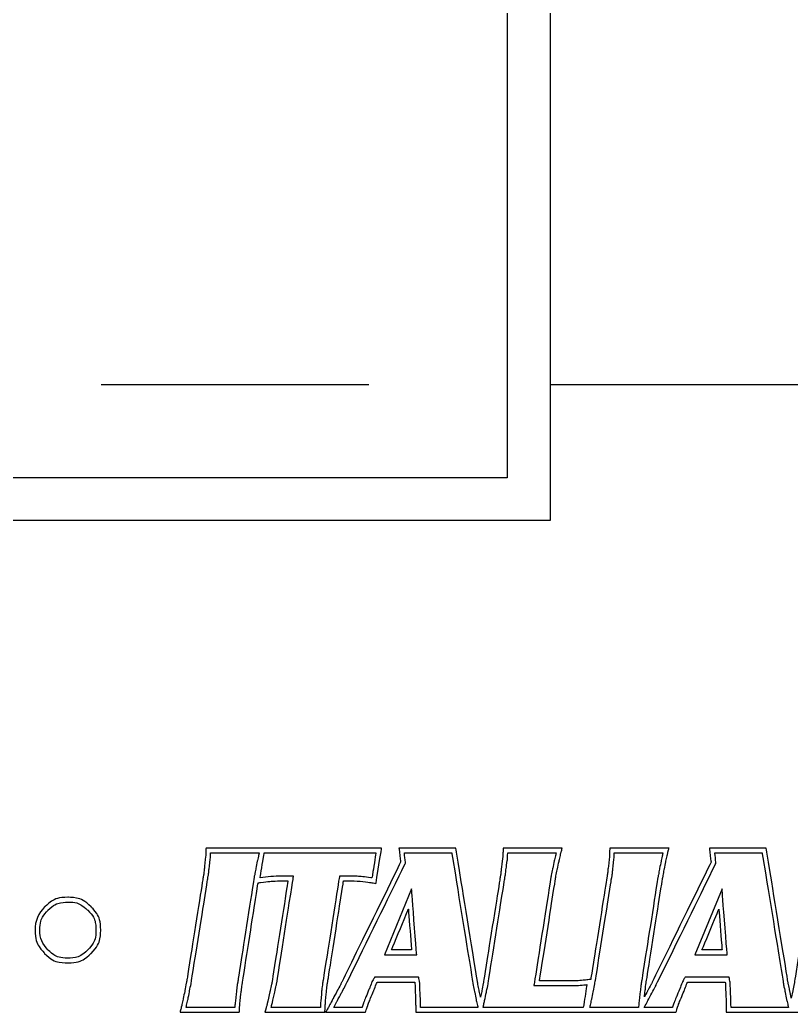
# Model space of a CAD drawing. Header units: metres. Extents: x 5805.4 to 5902.4, y 1788.4 to 1816.4.
# Drawn here: x 5849.1937 to 5849.4816, y 1790.971 to 1791.3416 of the extents above; entities that cross this region are included whole.
import ezdxf

# ---------------------------------------------------------------- set-up
doc = ezdxf.new("R2010")
doc.units = ezdxf.units.M
doc.header["$LTSCALE"] = 0.02
doc.linetypes.add('HIDDEN', pattern=[0.375, 0.25, -0.125])

# ---------------------------------------------------------------- blocks, each defined once
blk = doc.blocks.new('menu_text')
for points, knots in [([(14.789, 5.185), (14.789, 5.185), (14.865, 5.185), (14.865, 5.185), (14.865, 5.185), (14.865, 5.185), (16.575, 5.185), (16.575, 5.185), (16.575, 5.185), (16.575, 5.185), (16.491, 4.666), (16.491, 4.666), (16.491, 4.666), (16.491, 4.666), (16.407, 4.679), (16.407, 4.679), (16.407, 4.679), (16.295, 4.695), (16.197, 4.702), (16.112, 4.702), (16.112, 4.702), (16.112, 4.702), (16.015, 4.702), (16.015, 4.702), (16.015, 4.702), (16.015, 4.702), (15.781, 3.208), (15.781, 3.208), (15.781, 3.208), (15.781, 3.208), (15.777, 3.191), (15.777, 3.191), (15.777, 3.191), (15.777, 3.191), (15.764, 3.087), (15.764, 3.087), (15.764, 3.087), (15.764, 3.087), (15.747, 2.88), (15.747, 2.88), (15.747, 2.88), (15.747, 2.88), (15.744, 2.833), (15.744, 2.833), (15.744, 2.833), (15.744, 2.833), (15.74, 2.772), (15.74, 2.772), (15.74, 2.772), (15.74, 2.772), (14.859, 2.772), (14.859, 2.772), (14.859, 2.772), (14.859, 2.772), (14.876, 2.833), (14.876, 2.833), (14.876, 2.833), (14.876, 2.833), (14.889, 2.88), (14.889, 2.88), (14.889, 2.88), (14.889, 2.88), (14.936, 3.087), (14.936, 3.087), (14.936, 3.087), (14.936, 3.087), (14.96, 3.191), (14.96, 3.191), (14.96, 3.191), (14.96, 3.191), (14.963, 3.208), (14.963, 3.208), (14.963, 3.208), (14.963, 3.208), (15.198, 4.702), (15.198, 4.702), (15.198, 4.702), (15.198, 4.702), (15.1, 4.702), (15.1, 4.702), (15.1, 4.702), (15.015, 4.702), (14.914, 4.695), (14.796, 4.679), (14.796, 4.679), (14.796, 4.679), (14.759, 4.674), (14.759, 4.674), (14.759, 4.674), (14.759, 4.674), (14.53, 3.208), (14.53, 3.208), (14.53, 3.208), (14.53, 3.208), (14.523, 3.178), (14.523, 3.178), (14.523, 3.178), (14.523, 3.178), (14.513, 3.087), (14.513, 3.087), (14.513, 3.087), (14.513, 3.087), (14.49, 2.883), (14.49, 2.883), (14.49, 2.883), (14.49, 2.883), (14.486, 2.829), (14.486, 2.829), (14.486, 2.829), (14.486, 2.829), (14.483, 2.772), (14.483, 2.772), (14.483, 2.772), (14.483, 2.772), (13.612, 2.772), (13.612, 2.772), (13.612, 2.772), (13.612, 2.772), (13.628, 2.833), (13.628, 2.833), (13.628, 2.833), (13.628, 2.833), (13.639, 2.883), (13.639, 2.883), (13.639, 2.883), (13.639, 2.883), (13.659, 2.97), (13.659, 2.97), (13.659, 2.97), (13.659, 2.97), (13.682, 3.087), (13.682, 3.087), (13.682, 3.087), (13.682, 3.087), (13.706, 3.208), (13.706, 3.208), (13.706, 3.208), (13.706, 3.208), (13.712, 3.245), (13.712, 3.245), (13.712, 3.245), (13.712, 3.245), (13.95, 4.749), (13.95, 4.749), (13.95, 4.749), (13.95, 4.749), (13.96, 4.8), (13.96, 4.8), (13.96, 4.8), (13.96, 4.8), (13.967, 4.87), (13.967, 4.87), (13.967, 4.87), (13.967, 4.87), (13.99, 5.074), (13.99, 5.074), (13.99, 5.074), (13.99, 5.074), (13.99, 5.128), (13.99, 5.128), (13.99, 5.128), (13.99, 5.128), (13.994, 5.185), (13.994, 5.185), (13.994, 5.185), (13.994, 5.185), (14.789, 5.185), (14.789, 5.185)], [0, 0, 0, 0, 0.02381, 0.02381, 0.02381, 0.035714, 0.047619, 0.047619, 0.047619, 0.059524, 0.071429, 0.071429, 0.071429, 0.083333, 0.095238, 0.095238, 0.095238, 0.107143, 0.119048, 0.119048, 0.119048, 0.130952, 0.142857, 0.142857, 0.142857, 0.154762, 0.166667, 0.166667, 0.166667, 0.178571, 0.190476, 0.190476, 0.190476, 0.202381, 0.214286, 0.214286, 0.214286, 0.22619, 0.238095, 0.238095, 0.238095, 0.25, 0.261905, 0.261905, 0.261905, 0.27381, 0.285714, 0.285714, 0.285714, 0.297619, 0.309524, 0.309524, 0.309524, 0.321429, 0.333333, 0.333333, 0.333333, 0.345238, 0.357143, 0.357143, 0.357143, 0.369048, 0.380952, 0.380952, 0.380952, 0.392857, 0.404762, 0.404762, 0.404762, 0.416667, 0.428571, 0.428571, 0.428571, 0.440476, 0.452381, 0.452381, 0.452381, 0.464286, 0.47619, 0.47619, 0.47619, 0.488095, 0.5, 0.5, 0.5, 0.511905, 0.52381, 0.52381, 0.52381, 0.535714, 0.547619, 0.547619, 0.547619, 0.559524, 0.571429, 0.571429, 0.571429, 0.583333, 0.595238, 0.595238, 0.595238, 0.607143, 0.619048, 0.619048, 0.619048, 0.630952, 0.642857, 0.642857, 0.642857, 0.654762, 0.666667, 0.666667, 0.666667, 0.678571, 0.690476, 0.690476, 0.690476, 0.702381, 0.714286, 0.714286, 0.714286, 0.72619, 0.738095, 0.738095, 0.738095, 0.75, 0.761905, 0.761905, 0.761905, 0.77381, 0.785714, 0.785714, 0.785714, 0.797619, 0.809524, 0.809524, 0.809524, 0.821429, 0.833333, 0.833333, 0.833333, 0.845238, 0.857143, 0.857143, 0.857143, 0.869048, 0.880952, 0.880952, 0.880952, 0.892857, 0.904762, 0.904762, 0.904762, 0.916667, 0.928571, 0.928571, 0.928571, 0.940476, 0.952381, 0.952381, 0.952381, 0.964286, 0.97619, 0.97619, 0.97619, 0.988095, 1, 1, 1, 1]), ([(22.594, 2.977), (22.594, 2.977), (22.62, 3.087), (22.62, 3.087), (22.62, 3.087), (22.62, 3.087), (22.641, 3.198), (22.641, 3.198), (22.641, 3.198), (22.641, 3.198), (22.641, 3.208), (22.641, 3.208), (22.641, 3.208), (22.641, 3.208), (22.882, 4.749), (22.882, 4.749), (22.882, 4.749), (22.882, 4.749), (22.889, 4.79), (22.889, 4.79), (22.889, 4.79), (22.889, 4.79), (22.899, 4.87), (22.899, 4.87), (22.899, 4.87), (22.899, 4.87), (22.919, 5.074), (22.919, 5.074), (22.919, 5.074), (22.919, 5.074), (22.922, 5.128), (22.922, 5.128), (22.922, 5.128), (22.922, 5.128), (22.922, 5.185), (22.922, 5.185), (22.922, 5.185), (22.922, 5.185), (23.592, 5.185), (23.592, 5.185), (23.592, 5.185), (23.592, 5.185), (24.182, 3.939), (24.182, 3.939), (24.182, 3.939), (24.182, 3.939), (24.313, 4.753), (24.313, 4.753), (24.313, 4.753), (24.313, 4.753), (24.316, 4.783), (24.316, 4.783), (24.316, 4.783), (24.316, 4.783), (24.326, 4.873), (24.326, 4.873), (24.326, 4.873), (24.326, 4.873), (24.346, 5.078), (24.346, 5.078), (24.346, 5.078), (24.346, 5.078), (24.346, 5.128), (24.346, 5.128), (24.346, 5.128), (24.346, 5.128), (24.35, 5.185), (24.35, 5.185), (24.35, 5.185), (24.35, 5.185), (24.889, 5.185), (24.889, 5.185), (24.889, 5.185), (24.889, 5.185), (24.876, 5.125), (24.876, 5.125), (24.876, 5.125), (24.876, 5.125), (24.866, 5.074), (24.866, 5.074), (24.866, 5.074), (24.866, 5.074), (24.846, 4.997), (24.846, 4.997), (24.846, 4.997), (24.846, 4.997), (24.822, 4.87), (24.822, 4.87), (24.822, 4.87), (24.822, 4.87), (24.799, 4.756), (24.799, 4.756), (24.799, 4.756), (24.799, 4.756), (24.554, 3.208), (24.554, 3.208), (24.554, 3.208), (24.554, 3.208), (24.544, 3.158), (24.544, 3.158), (24.544, 3.158), (24.544, 3.158), (24.537, 3.087), (24.537, 3.087), (24.537, 3.087), (24.537, 3.087), (24.514, 2.88), (24.514, 2.88), (24.514, 2.88), (24.514, 2.88), (24.514, 2.829), (24.514, 2.829), (24.514, 2.829), (24.514, 2.829), (24.507, 2.772), (24.507, 2.772), (24.507, 2.772), (24.507, 2.772), (23.842, 2.772), (23.842, 2.772), (23.842, 2.772), (23.842, 2.772), (23.245, 4.019), (23.245, 4.019), (23.245, 4.019), (23.245, 4.019), (23.113, 3.205), (23.113, 3.205), (23.113, 3.205), (23.113, 3.205), (23.113, 3.185), (23.113, 3.185), (23.113, 3.185), (23.113, 3.185), (23.113, 3.084), (23.113, 3.084), (23.113, 3.084), (23.113, 3.084), (23.083, 2.88), (23.083, 2.88), (23.083, 2.88), (23.083, 2.88), (23.083, 2.829), (23.083, 2.829), (23.083, 2.829), (23.083, 2.829), (23.08, 2.772), (23.08, 2.772), (23.08, 2.772), (23.08, 2.772), (22.643, 2.772), (22.643, 2.772), (22.643, 2.772), (22.643, 2.772), (22.54, 2.772), (22.54, 2.772), (22.54, 2.772), (22.54, 2.772), (21.641, 2.772), (21.641, 2.772), (21.641, 2.772), (21.641, 2.772), (21.641, 2.834), (21.641, 2.834), (21.641, 2.834), (21.641, 2.834), (21.638, 2.885), (21.638, 2.885), (21.638, 2.885), (21.638, 2.885), (21.638, 2.966), (21.638, 2.966), (21.638, 2.966), (21.638, 2.966), (21.631, 3.093), (21.631, 3.093), (21.631, 3.093), (21.631, 3.093), (21.628, 3.198), (21.628, 3.198), (21.628, 3.198), (21.628, 3.198), (21.625, 3.215), (21.625, 3.215), (21.625, 3.215), (21.625, 3.215), (21.075, 3.215), (21.075, 3.215), (21.075, 3.215), (21.075, 3.215), (21.058, 3.185), (21.058, 3.185), (21.058, 3.185), (21.058, 3.185), (21.022, 3.087), (21.022, 3.087), (21.022, 3.087), (21.022, 3.087), (20.971, 2.967), (20.971, 2.967), (20.971, 2.967), (20.971, 2.967), (20.938, 2.883), (20.938, 2.883), (20.938, 2.883), (20.938, 2.883), (20.921, 2.833), (20.921, 2.833), (20.921, 2.833), (20.921, 2.833), (20.901, 2.772), (20.901, 2.772), (20.901, 2.772), (20.901, 2.772), (20.417, 2.772), (20.417, 2.772), (20.417, 2.772), (20.417, 2.772), (20.315, 2.772), (20.315, 2.772), (20.315, 2.772), (20.315, 2.772), (19.599, 2.772), (19.599, 2.772), (19.599, 2.772), (19.599, 2.772), (19.546, 2.772), (19.546, 2.772), (19.546, 2.772), (19.546, 2.772), (18.08, 2.772), (18.08, 2.772), (18.08, 2.772), (18.08, 2.772), (17.977, 2.772), (17.977, 2.772), (17.977, 2.772), (17.977, 2.772), (17.078, 2.772), (17.078, 2.772), (17.078, 2.772), (17.078, 2.772), (17.078, 2.834), (17.078, 2.834), (17.078, 2.834), (17.078, 2.834), (17.075, 2.885), (17.075, 2.885), (17.075, 2.885), (17.075, 2.885), (17.075, 2.966), (17.075, 2.966), (17.075, 2.966), (17.075, 2.966), (17.068, 3.093), (17.068, 3.093), (17.068, 3.093), (17.068, 3.093), (17.065, 3.198), (17.065, 3.198), (17.065, 3.198), (17.065, 3.198), (17.061, 3.215), (17.061, 3.215), (17.061, 3.215), (17.061, 3.215), (16.512, 3.215), (16.512, 3.215), (16.512, 3.215), (16.512, 3.215), (16.495, 3.185), (16.495, 3.185), (16.495, 3.185), (16.495, 3.185), (16.458, 3.087), (16.458, 3.087), (16.458, 3.087), (16.458, 3.087), (16.408, 2.967), (16.408, 2.967), (16.408, 2.967), (16.408, 2.967), (16.375, 2.883), (16.375, 2.883), (16.375, 2.883), (16.375, 2.883), (16.358, 2.833), (16.358, 2.833), (16.358, 2.833), (16.358, 2.833), (16.338, 2.772), (16.338, 2.772), (16.338, 2.772), (16.338, 2.772), (15.751, 2.772), (15.751, 2.772), (15.751, 2.772), (15.751, 2.772), (15.785, 2.829), (15.785, 2.829), (15.785, 2.829), (15.785, 2.829), (15.812, 2.88), (15.812, 2.88), (15.812, 2.88), (15.812, 2.88), (15.859, 2.967), (15.859, 2.967), (15.859, 2.967), (15.859, 2.967), (15.922, 3.087), (15.922, 3.087), (15.922, 3.087), (15.922, 3.087), (15.973, 3.181), (15.973, 3.181), (15.973, 3.181), (15.973, 3.181), (15.986, 3.208), (15.986, 3.208), (15.986, 3.208), (15.986, 3.208), (16.854, 4.977), (16.854, 4.977), (16.854, 4.977), (16.854, 4.977), (16.83, 5.185), (16.83, 5.185), (16.83, 5.185), (16.83, 5.185), (17.665, 5.185), (17.665, 5.185), (17.665, 5.185), (17.665, 5.185), (17.986, 3.208), (17.986, 3.208), (17.986, 3.208), (17.986, 3.208), (17.99, 3.181), (17.99, 3.181), (17.99, 3.181), (17.99, 3.181), (18.01, 3.087), (18.01, 3.087), (18.01, 3.087), (18.01, 3.087), (18.028, 2.994), (18.028, 2.994), (18.028, 2.994), (18.028, 2.994), (18.048, 3.084), (18.048, 3.084), (18.048, 3.084), (18.048, 3.084), (18.071, 3.205), (18.071, 3.205), (18.071, 3.205), (18.071, 3.205), (18.316, 4.749), (18.316, 4.749), (18.316, 4.749), (18.316, 4.749), (18.326, 4.803), (18.326, 4.803), (18.326, 4.803), (18.326, 4.803), (18.332, 4.87), (18.332, 4.87), (18.332, 4.87), (18.337, 4.906), (18.342, 4.944), (18.347, 4.984), (18.347, 4.984), (18.353, 5.024), (18.356, 5.055), (18.356, 5.078), (18.356, 5.078), (18.356, 5.078), (18.359, 5.128), (18.359, 5.128), (18.359, 5.128), (18.359, 5.128), (18.362, 5.185), (18.362, 5.185), (18.362, 5.185), (18.362, 5.185), (19.23, 5.185), (19.23, 5.185), (19.23, 5.185), (19.23, 5.185), (19.213, 5.125), (19.213, 5.125), (19.213, 5.125), (19.213, 5.125), (19.203, 5.078), (19.203, 5.078), (19.203, 5.078), (19.203, 5.078), (19.183, 4.994), (19.183, 4.994), (19.183, 4.994), (19.183, 4.994), (19.157, 4.87), (19.157, 4.87), (19.157, 4.87), (19.157, 4.87), (19.136, 4.769), (19.136, 4.769), (19.136, 4.769), (19.136, 4.769), (19.133, 4.749), (19.133, 4.749), (19.133, 4.749), (19.133, 4.749), (18.895, 3.235), (18.895, 3.235), (18.895, 3.235), (18.895, 3.235), (19.147, 3.235), (19.147, 3.235), (19.147, 3.235), (19.147, 3.235), (19.458, 3.235), (19.458, 3.235), (19.458, 3.235), (19.458, 3.235), (19.569, 3.244), (19.569, 3.244), (19.569, 3.244), (19.569, 3.244), (19.648, 3.255), (19.648, 3.255), (19.648, 3.255), (19.648, 3.255), (19.885, 4.749), (19.885, 4.749), (19.885, 4.749), (19.885, 4.749), (19.895, 4.8), (19.895, 4.8), (19.895, 4.8), (19.895, 4.8), (19.901, 4.87), (19.901, 4.87), (19.901, 4.87), (19.901, 4.87), (19.925, 5.074), (19.925, 5.074), (19.925, 5.074), (19.925, 5.074), (19.925, 5.128), (19.925, 5.128), (19.925, 5.128), (19.925, 5.128), (19.928, 5.185), (19.928, 5.185), (19.928, 5.185), (19.928, 5.185), (20.799, 5.185), (20.799, 5.185), (20.799, 5.185), (20.799, 5.185), (20.783, 5.128), (20.783, 5.128), (20.783, 5.128), (20.783, 5.128), (20.773, 5.074), (20.773, 5.074), (20.773, 5.074), (20.773, 5.074), (20.752, 4.987), (20.752, 4.987), (20.752, 4.987), (20.752, 4.987), (20.729, 4.87), (20.729, 4.87), (20.729, 4.87), (20.729, 4.87), (20.712, 4.776), (20.712, 4.776), (20.712, 4.776), (20.712, 4.776), (20.706, 4.749), (20.706, 4.749), (20.706, 4.749), (20.706, 4.749), (20.464, 3.208), (20.464, 3.208), (20.464, 3.208), (20.464, 3.208), (20.458, 3.178), (20.458, 3.178), (20.458, 3.178), (20.458, 3.178), (20.448, 3.087), (20.448, 3.087), (20.448, 3.087), (20.448, 3.087), (20.437, 2.996), (20.437, 2.996), (20.437, 2.996), (20.437, 2.996), (20.485, 3.087), (20.485, 3.087), (20.485, 3.087), (20.485, 3.087), (20.536, 3.181), (20.536, 3.181), (20.536, 3.181), (20.536, 3.181), (20.549, 3.208), (20.549, 3.208), (20.549, 3.208), (20.549, 3.208), (21.417, 4.977), (21.417, 4.977), (21.417, 4.977), (21.417, 4.977), (21.393, 5.185), (21.393, 5.185), (21.393, 5.185), (21.393, 5.185), (22.228, 5.185), (22.228, 5.185), (22.228, 5.185), (22.228, 5.185), (22.549, 3.208), (22.549, 3.208), (22.549, 3.208), (22.549, 3.208), (22.553, 3.181), (22.553, 3.181), (22.553, 3.181), (22.553, 3.181), (22.573, 3.087), (22.573, 3.087), (22.573, 3.087), (22.573, 3.087), (22.594, 2.977), (22.594, 2.977)], [0, 0, 0, 0, 0.007407, 0.007407, 0.007407, 0.011111, 0.014815, 0.014815, 0.014815, 0.018519, 0.022222, 0.022222, 0.022222, 0.025926, 0.02963, 0.02963, 0.02963, 0.033333, 0.037037, 0.037037, 0.037037, 0.040741, 0.044444, 0.044444, 0.044444, 0.048148, 0.051852, 0.051852, 0.051852, 0.055556, 0.059259, 0.059259, 0.059259, 0.062963, 0.066667, 0.066667, 0.066667, 0.07037, 0.074074, 0.074074, 0.074074, 0.077778, 0.081481, 0.081481, 0.081481, 0.085185, 0.088889, 0.088889, 0.088889, 0.092593, 0.096296, 0.096296, 0.096296, 0.1, 0.103704, 0.103704, 0.103704, 0.107407, 0.111111, 0.111111, 0.111111, 0.114815, 0.118519, 0.118519, 0.118519, 0.122222, 0.125926, 0.125926, 0.125926, 0.12963, 0.133333, 0.133333, 0.133333, 0.137037, 0.140741, 0.140741, 0.140741, 0.144444, 0.148148, 0.148148, 0.148148, 0.151852, 0.155556, 0.155556, 0.155556, 0.159259, 0.162963, 0.162963, 0.162963, 0.166667, 0.17037, 0.17037, 0.17037, 0.174074, 0.177778, 0.177778, 0.177778, 0.181481, 0.185185, 0.185185, 0.185185, 0.188889, 0.192593, 0.192593, 0.192593, 0.196296, 0.2, 0.2, 0.2, 0.203704, 0.207407, 0.207407, 0.207407, 0.211111, 0.214815, 0.214815, 0.214815, 0.218519, 0.222222, 0.222222, 0.222222, 0.225926, 0.22963, 0.22963, 0.22963, 0.233333, 0.237037, 0.237037, 0.237037, 0.240741, 0.244444, 0.244444, 0.244444, 0.248148, 0.251852, 0.251852, 0.251852, 0.255556, 0.259259, 0.259259, 0.259259, 0.262963, 0.266667, 0.266667, 0.266667, 0.27037, 0.274074, 0.274074, 0.274074, 0.277778, 0.281481, 0.281481, 0.281481, 0.285185, 0.288889, 0.288889, 0.288889, 0.292593, 0.296296, 0.296296, 0.296296, 0.3, 0.303704, 0.303704, 0.303704, 0.307407, 0.311111, 0.311111, 0.311111, 0.314815, 0.318519, 0.318519, 0.318519, 0.322222, 0.325926, 0.325926, 0.325926, 0.32963, 0.333333, 0.333333, 0.333333, 0.337037, 0.340741, 0.340741, 0.340741, 0.344444, 0.348148, 0.348148, 0.348148, 0.351852, 0.355556, 0.355556, 0.355556, 0.359259, 0.362963, 0.362963, 0.362963, 0.366667, 0.37037, 0.37037, 0.37037, 0.374074, 0.377778, 0.377778, 0.377778, 0.381481, 0.385185, 0.385185, 0.385185, 0.388889, 0.392593, 0.392593, 0.392593, 0.396296, 0.4, 0.4, 0.4, 0.403704, 0.407407, 0.407407, 0.407407, 0.411111, 0.414815, 0.414815, 0.414815, 0.418519, 0.422222, 0.422222, 0.422222, 0.425926, 0.42963, 0.42963, 0.42963, 0.433333, 0.437037, 0.437037, 0.437037, 0.440741, 0.444444, 0.444444, 0.444444, 0.448148, 0.451852, 0.451852, 0.451852, 0.455556, 0.459259, 0.459259, 0.459259, 0.462963, 0.466667, 0.466667, 0.466667, 0.47037, 0.474074, 0.474074, 0.474074, 0.477778, 0.481481, 0.481481, 0.481481, 0.485185, 0.488889, 0.488889, 0.488889, 0.492593, 0.496296, 0.496296, 0.496296, 0.5, 0.503704, 0.503704, 0.503704, 0.507407, 0.511111, 0.511111, 0.511111, 0.514815, 0.518519, 0.518519, 0.518519, 0.522222, 0.525926, 0.525926, 0.525926, 0.52963, 0.533333, 0.533333, 0.533333, 0.537037, 0.540741, 0.540741, 0.540741, 0.544444, 0.548148, 0.548148, 0.548148, 0.551852, 0.555556, 0.555556, 0.555556, 0.559259, 0.562963, 0.562963, 0.562963, 0.566667, 0.57037, 0.57037, 0.57037, 0.574074, 0.577778, 0.577778, 0.577778, 0.581481, 0.585185, 0.585185, 0.585185, 0.588889, 0.592593, 0.592593, 0.592593, 0.596296, 0.6, 0.6, 0.6, 0.603704, 0.607407, 0.607407, 0.607407, 0.611111, 0.614815, 0.614815, 0.614815, 0.618519, 0.622222, 0.622222, 0.622222, 0.625926, 0.62963, 0.62963, 0.62963, 0.633333, 0.637037, 0.637037, 0.637037, 0.640741, 0.644444, 0.644444, 0.644444, 0.648148, 0.651852, 0.651852, 0.651852, 0.655556, 0.659259, 0.659259, 0.659259, 0.662963, 0.666667, 0.666667, 0.666667, 0.67037, 0.674074, 0.674074, 0.674074, 0.677778, 0.681481, 0.681481, 0.681481, 0.685185, 0.688889, 0.688889, 0.688889, 0.692593, 0.696296, 0.696296, 0.696296, 0.7, 0.703704, 0.703704, 0.703704, 0.707407, 0.711111, 0.711111, 0.711111, 0.714815, 0.718519, 0.718519, 0.718519, 0.722222, 0.725926, 0.725926, 0.725926, 0.72963, 0.733333, 0.733333, 0.733333, 0.737037, 0.740741, 0.740741, 0.740741, 0.744444, 0.748148, 0.748148, 0.748148, 0.751852, 0.755556, 0.755556, 0.755556, 0.759259, 0.762963, 0.762963, 0.762963, 0.766667, 0.77037, 0.77037, 0.77037, 0.774074, 0.777778, 0.777778, 0.777778, 0.781481, 0.785185, 0.785185, 0.785185, 0.788889, 0.792593, 0.792593, 0.792593, 0.796296, 0.8, 0.8, 0.8, 0.803704, 0.807407, 0.807407, 0.807407, 0.811111, 0.814815, 0.814815, 0.814815, 0.818519, 0.822222, 0.822222, 0.822222, 0.825926, 0.82963, 0.82963, 0.82963, 0.833333, 0.837037, 0.837037, 0.837037, 0.840741, 0.844444, 0.844444, 0.844444, 0.848148, 0.851852, 0.851852, 0.851852, 0.855556, 0.859259, 0.859259, 0.859259, 0.862963, 0.866667, 0.866667, 0.866667, 0.87037, 0.874074, 0.874074, 0.874074, 0.877778, 0.881481, 0.881481, 0.881481, 0.885185, 0.888889, 0.888889, 0.888889, 0.892593, 0.896296, 0.896296, 0.896296, 0.9, 0.903704, 0.903704, 0.903704, 0.907407, 0.911111, 0.911111, 0.911111, 0.914815, 0.918519, 0.918519, 0.918519, 0.922222, 0.925926, 0.925926, 0.925926, 0.92963, 0.933333, 0.933333, 0.933333, 0.937037, 0.940741, 0.940741, 0.940741, 0.944444, 0.948148, 0.948148, 0.948148, 0.951852, 0.955556, 0.955556, 0.955556, 0.959259, 0.962963, 0.962963, 0.962963, 0.966667, 0.97037, 0.97037, 0.97037, 0.974074, 0.977778, 0.977778, 0.977778, 0.981481, 0.985185, 0.985185, 0.985185, 0.988889, 0.992593, 0.992593, 0.992593, 0.996296, 1, 1, 1, 1]), ([(11.481, 3.979), (11.481, 4.113), (11.528, 4.227), (11.622, 4.32), (11.622, 4.32), (11.715, 4.414), (11.829, 4.461), (11.963, 4.461), (11.963, 4.461), (12.097, 4.461), (12.211, 4.414), (12.305, 4.32), (12.305, 4.32), (12.399, 4.227), (12.446, 4.113), (12.446, 3.979), (12.446, 3.979), (12.446, 3.845), (12.399, 3.731), (12.305, 3.637), (12.305, 3.637), (12.211, 3.543), (12.097, 3.496), (11.963, 3.496), (11.963, 3.496), (11.829, 3.496), (11.715, 3.543), (11.622, 3.637), (11.622, 3.637), (11.528, 3.731), (11.481, 3.845), (11.481, 3.979)], [0, 0, 0, 0, 0.125, 0.125, 0.125, 0.1875, 0.25, 0.25, 0.25, 0.3125, 0.375, 0.375, 0.375, 0.4375, 0.5, 0.5, 0.5, 0.5625, 0.625, 0.625, 0.625, 0.6875, 0.75, 0.75, 0.75, 0.8125, 0.875, 0.875, 0.875, 0.9375, 1, 1, 1, 1]), ([(16.72, 3.687), (16.72, 3.687), (17.015, 3.687), (17.015, 3.687), (17.015, 3.687), (17.015, 3.687), (16.968, 4.287), (16.968, 4.287), (16.968, 4.287), (16.968, 4.287), (16.72, 3.687), (16.72, 3.687)], [0, 0, 0, 0, 0.333333, 0.333333, 0.333333, 0.5, 0.666667, 0.666667, 0.666667, 0.833333, 1, 1, 1, 1]), ([(21.283, 3.687), (21.283, 3.687), (21.578, 3.687), (21.578, 3.687), (21.578, 3.687), (21.578, 3.687), (21.531, 4.287), (21.531, 4.287), (21.531, 4.287), (21.531, 4.287), (21.283, 3.687), (21.283, 3.687)], [0, 0, 0, 0, 0.333333, 0.333333, 0.333333, 0.5, 0.666667, 0.666667, 0.666667, 0.833333, 1, 1, 1, 1])]:
    blk.add_open_spline(points, degree=3, knots=knots)
at = {"color": 8}
for points, knots in [([(13.702, 2.843), (13.702, 2.843), (14.417, 2.843), (14.417, 2.843), (14.417, 2.843), (14.417, 2.843), (14.42, 2.89), (14.42, 2.89), (14.42, 2.89), (14.42, 2.89), (14.443, 3.095), (14.443, 3.095), (14.443, 3.095), (14.443, 3.095), (14.454, 3.189), (14.454, 3.189), (14.454, 3.189), (14.454, 3.189), (14.461, 3.22), (14.461, 3.22), (14.461, 3.22), (14.461, 3.22), (14.702, 4.763), (14.702, 4.763), (14.702, 4.763), (14.702, 4.763), (14.709, 4.79), (14.709, 4.79), (14.709, 4.79), (14.709, 4.79), (14.726, 4.883), (14.726, 4.883), (14.726, 4.883), (14.726, 4.883), (14.749, 5.002), (14.749, 5.002), (14.749, 5.002), (14.749, 5.002), (14.769, 5.088), (14.769, 5.088), (14.769, 5.088), (14.769, 5.088), (14.774, 5.115), (14.774, 5.115), (14.774, 5.115), (14.774, 5.115), (14.061, 5.115), (14.061, 5.115), (14.061, 5.115), (14.061, 5.115), (14.061, 5.07), (14.061, 5.07), (14.061, 5.07), (14.061, 5.07), (14.037, 4.863), (14.037, 4.863), (14.037, 4.863), (14.037, 4.863), (14.03, 4.789), (14.03, 4.789), (14.03, 4.789), (14.03, 4.789), (14.019, 4.738), (14.019, 4.738), (14.019, 4.738), (14.019, 4.738), (13.781, 3.233), (13.781, 3.233), (13.781, 3.233), (13.781, 3.233), (13.774, 3.195), (13.774, 3.195), (13.774, 3.195), (13.774, 3.195), (13.751, 3.074), (13.751, 3.074), (13.751, 3.074), (13.751, 3.074), (13.727, 2.955), (13.727, 2.955), (13.727, 2.955), (13.727, 2.955), (13.707, 2.869), (13.707, 2.869), (13.707, 2.869), (13.707, 2.869), (13.702, 2.843), (13.702, 2.843)], [0, 0, 0, 0, 0.045455, 0.045455, 0.045455, 0.068182, 0.090909, 0.090909, 0.090909, 0.113636, 0.136364, 0.136364, 0.136364, 0.159091, 0.181818, 0.181818, 0.181818, 0.204545, 0.227273, 0.227273, 0.227273, 0.25, 0.272727, 0.272727, 0.272727, 0.295455, 0.318182, 0.318182, 0.318182, 0.340909, 0.363636, 0.363636, 0.363636, 0.386364, 0.409091, 0.409091, 0.409091, 0.431818, 0.454545, 0.454545, 0.454545, 0.477273, 0.5, 0.5, 0.5, 0.522727, 0.545455, 0.545455, 0.545455, 0.568182, 0.590909, 0.590909, 0.590909, 0.613636, 0.636364, 0.636364, 0.636364, 0.659091, 0.681818, 0.681818, 0.681818, 0.704545, 0.727273, 0.727273, 0.727273, 0.75, 0.772727, 0.772727, 0.772727, 0.795455, 0.818182, 0.818182, 0.818182, 0.840909, 0.863636, 0.863636, 0.863636, 0.886364, 0.909091, 0.909091, 0.909091, 0.931818, 0.954545, 0.954545, 0.954545, 0.977273, 1, 1, 1, 1]), ([(14.79, 4.749), (14.892, 4.762), (14.997, 4.773), (15.1, 4.773), (15.1, 4.773), (15.1, 4.773), (15.28, 4.773), (15.28, 4.773), (15.28, 4.773), (15.28, 4.773), (15.032, 3.195), (15.032, 3.195), (15.032, 3.195), (15.032, 3.195), (15.028, 3.176), (15.028, 3.176), (15.028, 3.176), (15.028, 3.176), (14.957, 2.861), (14.957, 2.861), (14.957, 2.861), (14.957, 2.861), (14.952, 2.843), (14.952, 2.843), (14.952, 2.843), (14.952, 2.843), (15.674, 2.843), (15.674, 2.843), (15.674, 2.843), (15.674, 2.843), (15.677, 2.885), (15.677, 2.885), (15.677, 2.885), (15.677, 2.885), (15.694, 3.096), (15.694, 3.096), (15.694, 3.096), (15.694, 3.096), (15.708, 3.204), (15.708, 3.204), (15.708, 3.204), (15.708, 3.204), (15.711, 3.22), (15.711, 3.22), (15.711, 3.22), (15.711, 3.22), (15.955, 4.773), (15.955, 4.773), (15.955, 4.773), (15.955, 4.773), (16.112, 4.773), (16.112, 4.773), (16.112, 4.773), (16.214, 4.773), (16.317, 4.762), (16.418, 4.748), (16.418, 4.748), (16.418, 4.748), (16.433, 4.746), (16.433, 4.746), (16.433, 4.746), (16.433, 4.746), (16.492, 5.115), (16.492, 5.115), (16.492, 5.115), (16.492, 5.115), (14.849, 5.115), (14.849, 5.115), (14.849, 5.115), (14.849, 5.115), (14.79, 4.749), (14.79, 4.749)], [0, 0, 0, 0, 0.055556, 0.055556, 0.055556, 0.083333, 0.111111, 0.111111, 0.111111, 0.138889, 0.166667, 0.166667, 0.166667, 0.194444, 0.222222, 0.222222, 0.222222, 0.25, 0.277778, 0.277778, 0.277778, 0.305556, 0.333333, 0.333333, 0.333333, 0.361111, 0.388889, 0.388889, 0.388889, 0.416667, 0.444444, 0.444444, 0.444444, 0.472222, 0.5, 0.5, 0.5, 0.527778, 0.555556, 0.555556, 0.555556, 0.583333, 0.611111, 0.611111, 0.611111, 0.638889, 0.666667, 0.666667, 0.666667, 0.694444, 0.722222, 0.722222, 0.722222, 0.75, 0.777778, 0.777778, 0.777778, 0.805556, 0.833333, 0.833333, 0.833333, 0.861111, 0.888889, 0.888889, 0.888889, 0.916667, 0.944444, 0.944444, 0.944444, 0.972222, 1, 1, 1, 1]), ([(15.871, 2.843), (15.871, 2.843), (16.287, 2.843), (16.287, 2.843), (16.287, 2.843), (16.287, 2.843), (16.309, 2.908), (16.309, 2.908), (16.309, 2.908), (16.309, 2.908), (16.343, 2.994), (16.343, 2.994), (16.343, 2.994), (16.343, 2.994), (16.393, 3.113), (16.393, 3.113), (16.393, 3.113), (16.393, 3.113), (16.431, 3.214), (16.431, 3.214), (16.431, 3.214), (16.431, 3.214), (16.471, 3.285), (16.471, 3.285), (16.471, 3.285), (16.471, 3.285), (17.119, 3.285), (17.119, 3.285), (17.119, 3.285), (17.119, 3.285), (17.135, 3.206), (17.135, 3.206), (17.135, 3.206), (17.135, 3.206), (17.138, 3.096), (17.138, 3.096), (17.138, 3.096), (17.138, 3.096), (17.145, 2.967), (17.145, 2.967), (17.145, 2.967), (17.145, 2.967), (17.145, 2.888), (17.145, 2.888), (17.145, 2.888), (17.145, 2.888), (17.148, 2.843), (17.148, 2.843), (17.148, 2.843), (17.148, 2.843), (17.991, 2.843), (17.991, 2.843), (17.991, 2.843), (17.991, 2.843), (17.985, 2.867), (17.985, 2.867), (17.985, 2.867), (17.985, 2.867), (17.964, 2.953), (17.964, 2.953), (17.964, 2.953), (17.964, 2.953), (17.941, 3.073), (17.941, 3.073), (17.941, 3.073), (17.941, 3.073), (17.92, 3.17), (17.92, 3.17), (17.92, 3.17), (17.92, 3.17), (17.917, 3.197), (17.917, 3.197), (17.917, 3.197), (17.917, 3.197), (17.605, 5.115), (17.605, 5.115), (17.605, 5.115), (17.605, 5.115), (16.909, 5.115), (16.909, 5.115), (16.909, 5.115), (16.909, 5.115), (16.926, 4.965), (16.926, 4.965), (16.926, 4.965), (16.926, 4.965), (16.049, 3.177), (16.049, 3.177), (16.049, 3.177), (16.049, 3.177), (16.035, 3.149), (16.035, 3.149), (16.035, 3.149), (16.035, 3.149), (15.984, 3.055), (15.984, 3.055), (15.984, 3.055), (15.984, 3.055), (15.92, 2.934), (15.92, 2.934), (15.92, 2.934), (15.92, 2.934), (15.871, 2.843), (15.871, 2.843)], [0, 0, 0, 0, 0.038462, 0.038462, 0.038462, 0.057692, 0.076923, 0.076923, 0.076923, 0.096154, 0.115385, 0.115385, 0.115385, 0.134615, 0.153846, 0.153846, 0.153846, 0.173077, 0.192308, 0.192308, 0.192308, 0.211538, 0.230769, 0.230769, 0.230769, 0.25, 0.269231, 0.269231, 0.269231, 0.288462, 0.307692, 0.307692, 0.307692, 0.326923, 0.346154, 0.346154, 0.346154, 0.365385, 0.384615, 0.384615, 0.384615, 0.403846, 0.423077, 0.423077, 0.423077, 0.442308, 0.461538, 0.461538, 0.461538, 0.480769, 0.5, 0.5, 0.5, 0.519231, 0.538462, 0.538462, 0.538462, 0.557692, 0.576923, 0.576923, 0.576923, 0.596154, 0.615385, 0.615385, 0.615385, 0.634615, 0.653846, 0.653846, 0.653846, 0.673077, 0.692308, 0.692308, 0.692308, 0.711538, 0.730769, 0.730769, 0.730769, 0.75, 0.769231, 0.769231, 0.769231, 0.788462, 0.807692, 0.807692, 0.807692, 0.826923, 0.846154, 0.846154, 0.846154, 0.865385, 0.884615, 0.884615, 0.884615, 0.903846, 0.923077, 0.923077, 0.923077, 0.942308, 0.961538, 0.961538, 0.961538, 0.980769, 1, 1, 1, 1]), ([(18.067, 2.843), (18.067, 2.843), (19.539, 2.843), (19.539, 2.843), (19.539, 2.843), (19.539, 2.843), (19.592, 3.177), (19.592, 3.177), (19.592, 3.177), (19.592, 3.177), (19.575, 3.175), (19.575, 3.175), (19.575, 3.175), (19.575, 3.175), (19.461, 3.165), (19.461, 3.165), (19.461, 3.165), (19.461, 3.165), (18.813, 3.165), (18.813, 3.165), (18.813, 3.165), (18.813, 3.165), (19.064, 4.761), (19.064, 4.761), (19.064, 4.761), (19.064, 4.761), (19.068, 4.783), (19.068, 4.783), (19.068, 4.783), (19.068, 4.783), (19.088, 4.885), (19.088, 4.885), (19.088, 4.885), (19.088, 4.885), (19.115, 5.01), (19.115, 5.01), (19.115, 5.01), (19.115, 5.01), (19.135, 5.093), (19.135, 5.093), (19.135, 5.093), (19.135, 5.093), (19.14, 5.115), (19.14, 5.115), (19.14, 5.115), (19.14, 5.115), (18.429, 5.115), (18.429, 5.115), (18.429, 5.115), (18.429, 5.115), (18.426, 5.077), (18.426, 5.077), (18.426, 5.077), (18.426, 5.042), (18.422, 5.008), (18.417, 4.974), (18.417, 4.974), (18.412, 4.937), (18.407, 4.899), (18.402, 4.863), (18.402, 4.863), (18.402, 4.863), (18.395, 4.793), (18.395, 4.793), (18.395, 4.793), (18.395, 4.793), (18.385, 4.738), (18.385, 4.738), (18.385, 4.738), (18.385, 4.738), (18.14, 3.192), (18.14, 3.192), (18.14, 3.192), (18.14, 3.192), (18.116, 3.069), (18.116, 3.069), (18.116, 3.069), (18.116, 3.069), (18.086, 2.933), (18.086, 2.933), (18.086, 2.933), (18.086, 2.933), (18.072, 2.864), (18.072, 2.864), (18.072, 2.864), (18.072, 2.864), (18.067, 2.843), (18.067, 2.843)], [0, 0, 0, 0, 0.045455, 0.045455, 0.045455, 0.068182, 0.090909, 0.090909, 0.090909, 0.113636, 0.136364, 0.136364, 0.136364, 0.159091, 0.181818, 0.181818, 0.181818, 0.204545, 0.227273, 0.227273, 0.227273, 0.25, 0.272727, 0.272727, 0.272727, 0.295455, 0.318182, 0.318182, 0.318182, 0.340909, 0.363636, 0.363636, 0.363636, 0.386364, 0.409091, 0.409091, 0.409091, 0.431818, 0.454545, 0.454545, 0.454545, 0.477273, 0.5, 0.5, 0.5, 0.522727, 0.545455, 0.545455, 0.545455, 0.568182, 0.590909, 0.590909, 0.590909, 0.613636, 0.636364, 0.636364, 0.636364, 0.659091, 0.681818, 0.681818, 0.681818, 0.704545, 0.727273, 0.727273, 0.727273, 0.75, 0.772727, 0.772727, 0.772727, 0.795455, 0.818182, 0.818182, 0.818182, 0.840909, 0.863636, 0.863636, 0.863636, 0.886364, 0.909091, 0.909091, 0.909091, 0.931818, 0.954545, 0.954545, 0.954545, 0.977273, 1, 1, 1, 1]), ([(19.636, 2.843), (19.636, 2.843), (20.351, 2.843), (20.351, 2.843), (20.351, 2.843), (20.351, 2.843), (20.354, 2.89), (20.354, 2.89), (20.354, 2.89), (20.354, 2.89), (20.378, 3.095), (20.378, 3.095), (20.378, 3.095), (20.378, 3.095), (20.388, 3.189), (20.388, 3.189), (20.388, 3.189), (20.388, 3.189), (20.395, 3.22), (20.395, 3.22), (20.395, 3.22), (20.395, 3.22), (20.637, 4.763), (20.637, 4.763), (20.637, 4.763), (20.637, 4.763), (20.643, 4.79), (20.643, 4.79), (20.643, 4.79), (20.643, 4.79), (20.66, 4.883), (20.66, 4.883), (20.66, 4.883), (20.66, 4.883), (20.684, 5.002), (20.684, 5.002), (20.684, 5.002), (20.684, 5.002), (20.704, 5.088), (20.704, 5.088), (20.704, 5.088), (20.704, 5.088), (20.709, 5.115), (20.709, 5.115), (20.709, 5.115), (20.709, 5.115), (19.995, 5.115), (19.995, 5.115), (19.995, 5.115), (19.995, 5.115), (19.995, 5.07), (19.995, 5.07), (19.995, 5.07), (19.995, 5.07), (19.971, 4.863), (19.971, 4.863), (19.971, 4.863), (19.971, 4.863), (19.964, 4.789), (19.964, 4.789), (19.964, 4.789), (19.964, 4.789), (19.954, 4.738), (19.954, 4.738), (19.954, 4.738), (19.954, 4.738), (19.716, 3.233), (19.716, 3.233), (19.716, 3.233), (19.716, 3.233), (19.709, 3.195), (19.709, 3.195), (19.709, 3.195), (19.709, 3.195), (19.685, 3.074), (19.685, 3.074), (19.685, 3.074), (19.685, 3.074), (19.662, 2.955), (19.662, 2.955), (19.662, 2.955), (19.662, 2.955), (19.642, 2.869), (19.642, 2.869), (19.642, 2.869), (19.642, 2.869), (19.636, 2.843), (19.636, 2.843)], [0, 0, 0, 0, 0.045455, 0.045455, 0.045455, 0.068182, 0.090909, 0.090909, 0.090909, 0.113636, 0.136364, 0.136364, 0.136364, 0.159091, 0.181818, 0.181818, 0.181818, 0.204545, 0.227273, 0.227273, 0.227273, 0.25, 0.272727, 0.272727, 0.272727, 0.295455, 0.318182, 0.318182, 0.318182, 0.340909, 0.363636, 0.363636, 0.363636, 0.386364, 0.409091, 0.409091, 0.409091, 0.431818, 0.454545, 0.454545, 0.454545, 0.477273, 0.5, 0.5, 0.5, 0.522727, 0.545455, 0.545455, 0.545455, 0.568182, 0.590909, 0.590909, 0.590909, 0.613636, 0.636364, 0.636364, 0.636364, 0.659091, 0.681818, 0.681818, 0.681818, 0.704545, 0.727273, 0.727273, 0.727273, 0.75, 0.772727, 0.772727, 0.772727, 0.795455, 0.818182, 0.818182, 0.818182, 0.840909, 0.863636, 0.863636, 0.863636, 0.886364, 0.909091, 0.909091, 0.909091, 0.931818, 0.954545, 0.954545, 0.954545, 0.977273, 1, 1, 1, 1]), ([(20.435, 2.843), (20.435, 2.843), (20.85, 2.843), (20.85, 2.843), (20.85, 2.843), (20.85, 2.843), (20.872, 2.908), (20.872, 2.908), (20.872, 2.908), (20.872, 2.908), (20.906, 2.994), (20.906, 2.994), (20.906, 2.994), (20.906, 2.994), (20.956, 3.113), (20.956, 3.113), (20.956, 3.113), (20.956, 3.113), (20.995, 3.214), (20.995, 3.214), (20.995, 3.214), (20.995, 3.214), (21.034, 3.285), (21.034, 3.285), (21.034, 3.285), (21.034, 3.285), (21.682, 3.285), (21.682, 3.285), (21.682, 3.285), (21.682, 3.285), (21.698, 3.206), (21.698, 3.206), (21.698, 3.206), (21.698, 3.206), (21.701, 3.096), (21.701, 3.096), (21.701, 3.096), (21.701, 3.096), (21.708, 2.967), (21.708, 2.967), (21.708, 2.967), (21.708, 2.967), (21.708, 2.888), (21.708, 2.888), (21.708, 2.888), (21.708, 2.888), (21.711, 2.843), (21.711, 2.843), (21.711, 2.843), (21.711, 2.843), (22.554, 2.843), (22.554, 2.843), (22.554, 2.843), (22.554, 2.843), (22.548, 2.867), (22.548, 2.867), (22.548, 2.867), (22.548, 2.867), (22.528, 2.953), (22.528, 2.953), (22.528, 2.953), (22.528, 2.953), (22.504, 3.073), (22.504, 3.073), (22.504, 3.073), (22.504, 3.073), (22.483, 3.17), (22.483, 3.17), (22.483, 3.17), (22.483, 3.17), (22.48, 3.197), (22.48, 3.197), (22.48, 3.197), (22.48, 3.197), (22.168, 5.115), (22.168, 5.115), (22.168, 5.115), (22.168, 5.115), (21.472, 5.115), (21.472, 5.115), (21.472, 5.115), (21.472, 5.115), (21.489, 4.965), (21.489, 4.965), (21.489, 4.965), (21.489, 4.965), (20.612, 3.177), (20.612, 3.177), (20.612, 3.177), (20.612, 3.177), (20.598, 3.149), (20.598, 3.149), (20.598, 3.149), (20.598, 3.149), (20.547, 3.055), (20.547, 3.055), (20.547, 3.055), (20.547, 3.055), (20.484, 2.934), (20.484, 2.934), (20.484, 2.934), (20.484, 2.934), (20.435, 2.843), (20.435, 2.843)], [0, 0, 0, 0, 0.038462, 0.038462, 0.038462, 0.057692, 0.076923, 0.076923, 0.076923, 0.096154, 0.115385, 0.115385, 0.115385, 0.134615, 0.153846, 0.153846, 0.153846, 0.173077, 0.192308, 0.192308, 0.192308, 0.211538, 0.230769, 0.230769, 0.230769, 0.25, 0.269231, 0.269231, 0.269231, 0.288462, 0.307692, 0.307692, 0.307692, 0.326923, 0.346154, 0.346154, 0.346154, 0.365385, 0.384615, 0.384615, 0.384615, 0.403846, 0.423077, 0.423077, 0.423077, 0.442308, 0.461538, 0.461538, 0.461538, 0.480769, 0.5, 0.5, 0.5, 0.519231, 0.538462, 0.538462, 0.538462, 0.557692, 0.576923, 0.576923, 0.576923, 0.596154, 0.615385, 0.615385, 0.615385, 0.634615, 0.653846, 0.653846, 0.653846, 0.673077, 0.692308, 0.692308, 0.692308, 0.711538, 0.730769, 0.730769, 0.730769, 0.75, 0.769231, 0.769231, 0.769231, 0.788462, 0.807692, 0.807692, 0.807692, 0.826923, 0.846154, 0.846154, 0.846154, 0.865385, 0.884615, 0.884615, 0.884615, 0.903846, 0.923077, 0.923077, 0.923077, 0.942308, 0.961538, 0.961538, 0.961538, 0.980769, 1, 1, 1, 1]), ([(16.615, 3.617), (16.615, 3.617), (17.015, 4.585), (17.015, 4.585), (17.015, 4.585), (17.015, 4.585), (17.09, 3.617), (17.09, 3.617), (17.09, 3.617), (17.09, 3.617), (16.615, 3.617), (16.615, 3.617)], [0, 0, 0, 0, 0.333333, 0.333333, 0.333333, 0.5, 0.666667, 0.666667, 0.666667, 0.833333, 1, 1, 1, 1]), ([(21.178, 3.617), (21.178, 3.617), (21.578, 4.585), (21.578, 4.585), (21.578, 4.585), (21.578, 4.585), (21.654, 3.617), (21.654, 3.617), (21.654, 3.617), (21.654, 3.617), (21.178, 3.617), (21.178, 3.617)], [0, 0, 0, 0, 0.333333, 0.333333, 0.333333, 0.5, 0.666667, 0.666667, 0.666667, 0.833333, 1, 1, 1, 1]), ([(11.551, 3.979), (11.551, 3.864), (11.59, 3.768), (11.671, 3.687), (11.671, 3.687), (11.752, 3.605), (11.849, 3.566), (11.963, 3.566), (11.963, 3.566), (12.078, 3.566), (12.174, 3.605), (12.255, 3.687), (12.255, 3.687), (12.337, 3.768), (12.376, 3.864), (12.376, 3.979), (12.376, 3.979), (12.376, 4.093), (12.337, 4.19), (12.255, 4.271), (12.255, 4.271), (12.174, 4.352), (12.078, 4.391), (11.963, 4.391), (11.963, 4.391), (11.849, 4.391), (11.752, 4.352), (11.671, 4.271), (11.671, 4.271), (11.59, 4.19), (11.551, 4.093), (11.551, 3.979)], [0, 0, 0, 0, 0.125, 0.125, 0.125, 0.1875, 0.25, 0.25, 0.25, 0.3125, 0.375, 0.375, 0.375, 0.4375, 0.5, 0.5, 0.5, 0.5625, 0.625, 0.625, 0.625, 0.6875, 0.75, 0.75, 0.75, 0.8125, 0.875, 0.875, 0.875, 0.9375, 1, 1, 1, 1])]:
    blk.add_open_spline(points, degree=3, knots=knots, dxfattribs=at)
blk = doc.blocks.new('HNR_ZONE')
at = {"color": 8, "linetype": 'HIDDEN'}
blk.add_line((32.45, 82), (70.55, 82), dxfattribs=at)
blk.add_line((70.55, 82), (74.45, 82))
blk.add_lwpolyline([(32.45, 80), (32.45, 102), (70.55, 102), (70.55, 80)], close=True)
at = {"color": 8}
blk.add_lwpolyline([(33.08, 80.63), (33.08, 101.37), (69.92, 101.37), (69.92, 80.63)], close=True, dxfattribs=at)
blk.add_blockref('menu_text', (51.5, 70))

msp = doc.modelspace()

# ---------------------------------------------------------------- block references
at = {"xscale": 0.02539583333333333, "yscale": 0.02539583333333333, "zscale": 0.02539583333333333}
msp.add_blockref('HNR_ZONE', (5847.59989, 1789.12292), dxfattribs=at)

doc.saveas('drawing.dxf')
